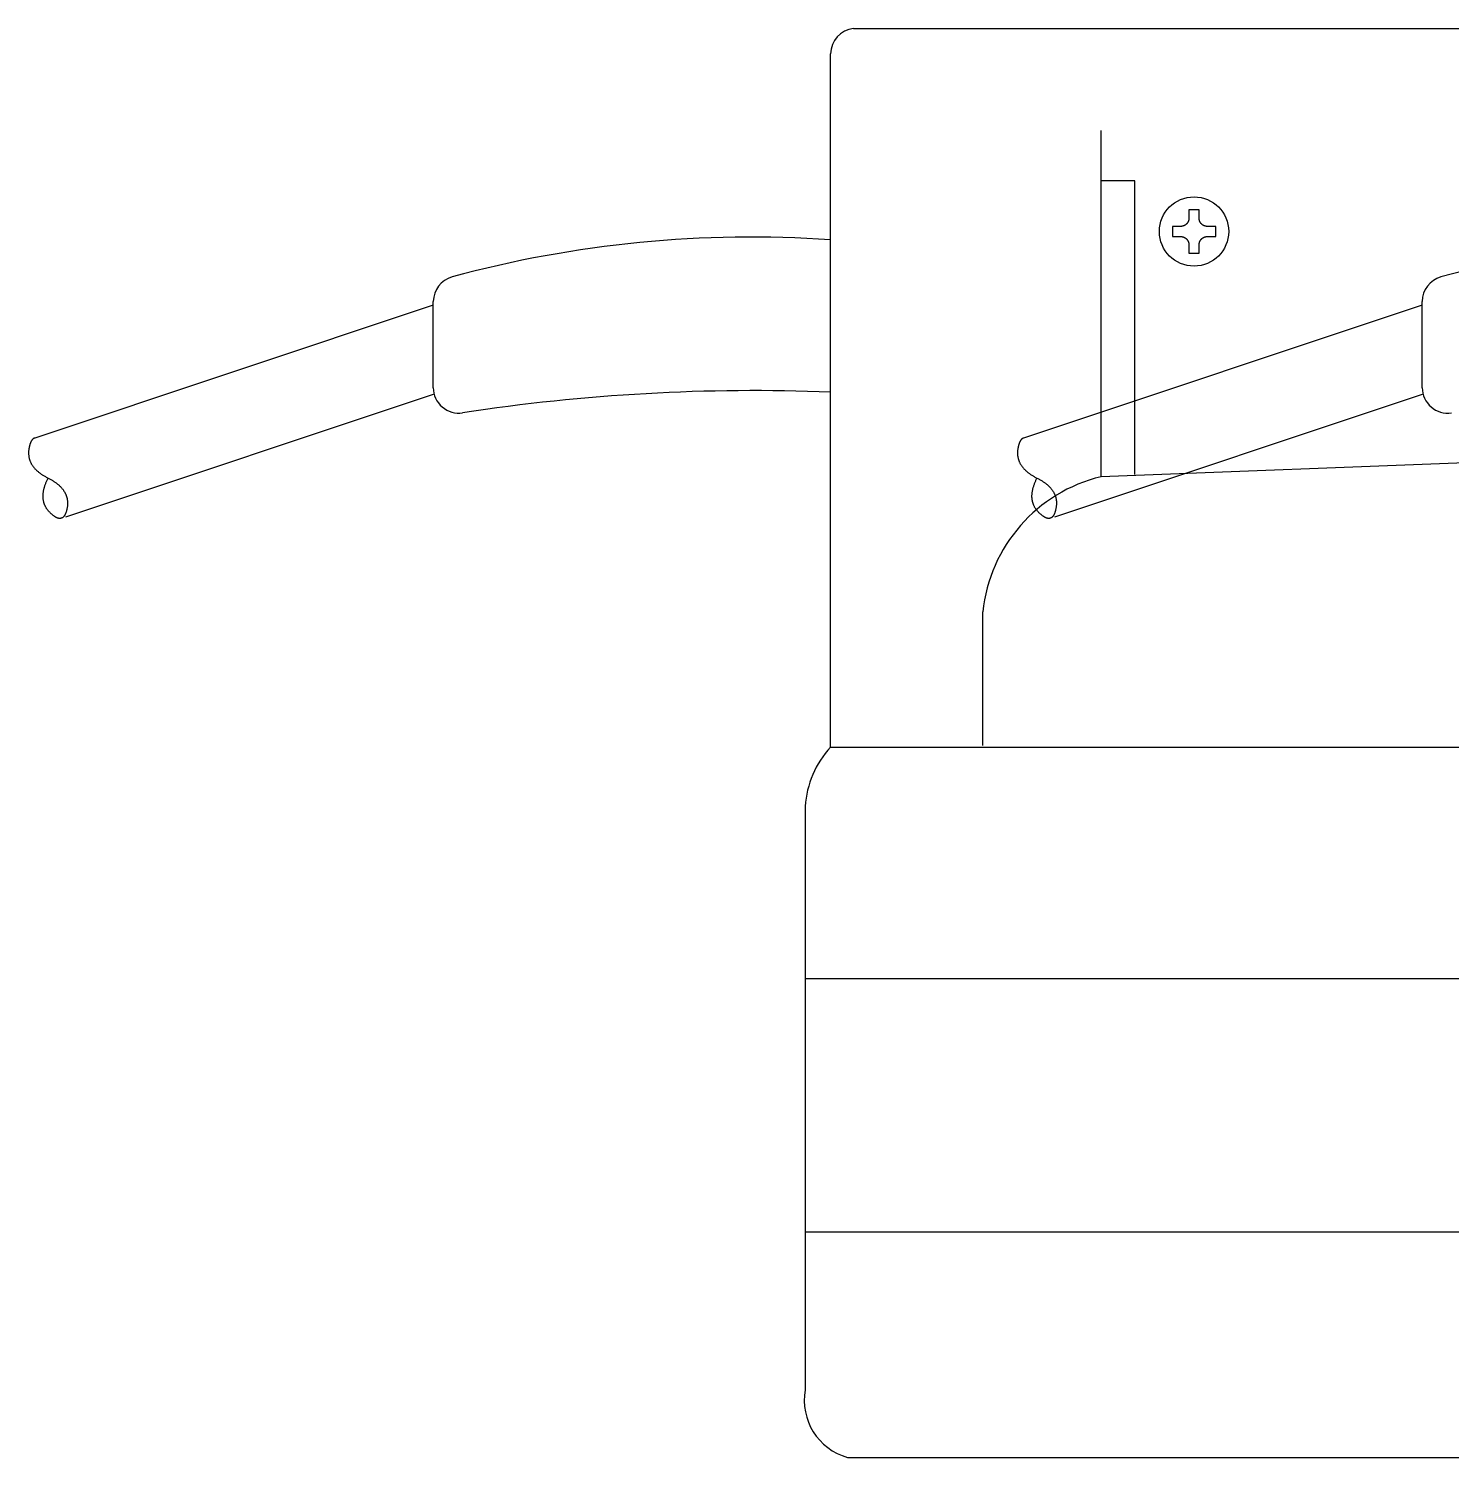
# Model space of a CAD drawing. Header units: millimetres. Extents: x -2880 to 3894, y -2977 to 4857.
# Drawn here: x -2830.2 to -2661.9, y 2312.2 to 2481.2 of the extents above; entities that cross this region are included whole.
import ezdxf

# ---------------------------------------------------------------- set-up
doc = ezdxf.new("R2010")
doc.units = ezdxf.units.MM
doc.header["$MEASUREMENT"] = 0
doc.layers.add('_1-0_', color=7, linetype='Continuous')

msp = doc.modelspace()

# ---------------------------------------------------------------- linework, layer by layer
at = {"layer": '_1-0_', "color": 3, "linetype": 'Continuous'}
for p, q in [((-2732.646, 2481.181), (-2556.352, 2481.181)), ((-2735.352, 2396.181), (-2735.352, 2478.196)), ((-2703.352, 2428.181), (-2703.352, 2469.116)), ((-2699.352, 2463.181), (-2703.352, 2463.181)), ((-2699.352, 2428.421), (-2699.352, 2463.181)), ((-2691.752, 2459.744), (-2692.952, 2459.744)), ((-2692.952, 2459.744), (-2692.952, 2458.763)), ((-2691.752, 2458.763), (-2691.752, 2459.744)), ((-2693.934, 2457.781), (-2694.915, 2457.781)), ((-2694.915, 2457.781), (-2694.915, 2456.581)), ((-2693.91, 2457.782), (-2693.934, 2457.781)), ((-2693.886, 2457.782), (-2693.91, 2457.782)), ((-2693.862, 2457.784), (-2693.886, 2457.782)), ((-2693.838, 2457.786), (-2693.862, 2457.784)), ((-2693.814, 2457.789), (-2693.838, 2457.786)), ((-2693.79, 2457.792), (-2693.814, 2457.789)), ((-2693.766, 2457.796), (-2693.79, 2457.792)), ((-2693.742, 2457.8), (-2693.766, 2457.796)), ((-2693.719, 2457.805), (-2693.742, 2457.8)), ((-2693.695, 2457.811), (-2693.719, 2457.805)), ((-2693.672, 2457.817), (-2693.695, 2457.811)), ((-2693.649, 2457.823), (-2693.672, 2457.817)), ((-2693.626, 2457.831), (-2693.649, 2457.823)), ((-2693.603, 2457.839), (-2693.626, 2457.831)), ((-2693.581, 2457.847), (-2693.603, 2457.839)), ((-2693.558, 2457.856), (-2693.581, 2457.847)), ((-2693.536, 2457.865), (-2693.558, 2457.856)), ((-2693.514, 2457.875), (-2693.536, 2457.865)), ((-2693.493, 2457.886), (-2693.514, 2457.875)), ((-2693.471, 2457.897), (-2693.493, 2457.886)), ((-2693.45, 2457.909), (-2693.471, 2457.897)), ((-2693.429, 2457.921), (-2693.45, 2457.909)), ((-2693.409, 2457.933), (-2693.429, 2457.921)), ((-2693.389, 2457.947), (-2693.409, 2457.933)), ((-2693.369, 2457.96), (-2693.389, 2457.947)), ((-2693.349, 2457.974), (-2693.369, 2457.96)), ((-2693.33, 2457.989), (-2693.349, 2457.974)), ((-2693.311, 2458.004), (-2693.33, 2457.989)), ((-2693.293, 2458.019), (-2693.311, 2458.004)), ((-2693.275, 2458.035), (-2693.293, 2458.019)), ((-2693.257, 2458.052), (-2693.275, 2458.035)), ((-2693.24, 2458.069), (-2693.257, 2458.052)), ((-2693.223, 2458.086), (-2693.24, 2458.069)), ((-2693.207, 2458.103), (-2693.223, 2458.086)), ((-2693.191, 2458.121), (-2693.207, 2458.103)), ((-2693.175, 2458.14), (-2693.191, 2458.121)), ((-2693.16, 2458.159), (-2693.175, 2458.14)), ((-2693.146, 2458.178), (-2693.16, 2458.159)), ((-2693.131, 2458.197), (-2693.146, 2458.178)), ((-2693.118, 2458.217), (-2693.131, 2458.197)), ((-2693.105, 2458.237), (-2693.118, 2458.217)), ((-2693.092, 2458.258), (-2693.105, 2458.237)), ((-2693.08, 2458.279), (-2693.092, 2458.258)), ((-2693.068, 2458.3), (-2693.08, 2458.279)), ((-2693.057, 2458.321), (-2693.068, 2458.3)), ((-2693.047, 2458.343), (-2693.057, 2458.321)), ((-2693.037, 2458.365), (-2693.047, 2458.343)), ((-2693.027, 2458.387), (-2693.037, 2458.365)), ((-2693.018, 2458.409), (-2693.027, 2458.387)), ((-2693.01, 2458.432), (-2693.018, 2458.409)), ((-2693.002, 2458.455), (-2693.01, 2458.432)), ((-2692.995, 2458.478), (-2693.002, 2458.455)), ((-2692.988, 2458.501), (-2692.995, 2458.478)), ((-2692.982, 2458.524), (-2692.988, 2458.501)), ((-2692.976, 2458.547), (-2692.982, 2458.524)), ((-2692.971, 2458.571), (-2692.976, 2458.547)), ((-2692.967, 2458.595), (-2692.971, 2458.571)), ((-2692.963, 2458.618), (-2692.967, 2458.595)), ((-2692.96, 2458.642), (-2692.963, 2458.618)), ((-2692.957, 2458.666), (-2692.96, 2458.642)), ((-2692.955, 2458.69), (-2692.957, 2458.666)), ((-2692.954, 2458.714), (-2692.955, 2458.69)), ((-2692.953, 2458.738), (-2692.954, 2458.714)), ((-2692.952, 2458.763), (-2692.953, 2458.738)), ((-2691.752, 2458.738), (-2691.752, 2458.763)), ((-2691.751, 2458.714), (-2691.752, 2458.738)), ((-2691.75, 2458.69), (-2691.751, 2458.714)), ((-2691.748, 2458.666), (-2691.75, 2458.69)), ((-2691.745, 2458.642), (-2691.748, 2458.666)), ((-2691.742, 2458.618), (-2691.745, 2458.642)), ((-2691.738, 2458.595), (-2691.742, 2458.618)), ((-2691.734, 2458.571), (-2691.738, 2458.595)), ((-2691.729, 2458.547), (-2691.734, 2458.571)), ((-2691.723, 2458.524), (-2691.729, 2458.547)), ((-2691.717, 2458.501), (-2691.723, 2458.524)), ((-2691.71, 2458.478), (-2691.717, 2458.501)), ((-2691.703, 2458.455), (-2691.71, 2458.478)), ((-2691.695, 2458.432), (-2691.703, 2458.455)), ((-2691.687, 2458.409), (-2691.695, 2458.432)), ((-2691.678, 2458.387), (-2691.687, 2458.409)), ((-2691.668, 2458.365), (-2691.678, 2458.387)), ((-2691.658, 2458.343), (-2691.668, 2458.365)), ((-2691.648, 2458.321), (-2691.658, 2458.343)), ((-2691.637, 2458.3), (-2691.648, 2458.321)), ((-2691.625, 2458.279), (-2691.637, 2458.3)), ((-2691.613, 2458.258), (-2691.625, 2458.279)), ((-2691.6, 2458.237), (-2691.613, 2458.258)), ((-2691.587, 2458.217), (-2691.6, 2458.237)), ((-2691.573, 2458.197), (-2691.587, 2458.217)), ((-2691.559, 2458.178), (-2691.573, 2458.197)), ((-2691.545, 2458.159), (-2691.559, 2458.178)), ((-2691.53, 2458.14), (-2691.545, 2458.159)), ((-2691.514, 2458.122), (-2691.53, 2458.14)), ((-2691.498, 2458.103), (-2691.514, 2458.122)), ((-2691.482, 2458.086), (-2691.498, 2458.103)), ((-2691.465, 2458.069), (-2691.482, 2458.086)), ((-2691.448, 2458.052), (-2691.465, 2458.069)), ((-2691.43, 2458.035), (-2691.448, 2458.052)), ((-2691.412, 2458.019), (-2691.43, 2458.035)), ((-2691.394, 2458.004), (-2691.412, 2458.019)), ((-2691.375, 2457.989), (-2691.394, 2458.004)), ((-2691.356, 2457.974), (-2691.375, 2457.989)), ((-2691.336, 2457.96), (-2691.356, 2457.974)), ((-2691.316, 2457.947), (-2691.336, 2457.96)), ((-2691.296, 2457.933), (-2691.316, 2457.947)), ((-2691.276, 2457.921), (-2691.296, 2457.933)), ((-2691.255, 2457.909), (-2691.276, 2457.921)), ((-2691.234, 2457.897), (-2691.255, 2457.909)), ((-2691.212, 2457.886), (-2691.234, 2457.897)), ((-2691.191, 2457.875), (-2691.212, 2457.886)), ((-2691.169, 2457.865), (-2691.191, 2457.875)), ((-2691.147, 2457.856), (-2691.169, 2457.865)), ((-2691.124, 2457.847), (-2691.147, 2457.856)), ((-2691.102, 2457.839), (-2691.124, 2457.847)), ((-2691.079, 2457.831), (-2691.102, 2457.839)), ((-2691.056, 2457.823), (-2691.079, 2457.831)), ((-2691.033, 2457.817), (-2691.056, 2457.823)), ((-2691.009, 2457.811), (-2691.033, 2457.817)), ((-2690.986, 2457.805), (-2691.009, 2457.811)), ((-2690.962, 2457.8), (-2690.986, 2457.805)), ((-2690.939, 2457.796), (-2690.962, 2457.8)), ((-2690.915, 2457.792), (-2690.939, 2457.796)), ((-2690.891, 2457.789), (-2690.915, 2457.792)), ((-2690.867, 2457.786), (-2690.891, 2457.789)), ((-2690.843, 2457.784), (-2690.867, 2457.786)), ((-2690.819, 2457.782), (-2690.843, 2457.784)), ((-2690.795, 2457.782), (-2690.819, 2457.782)), ((-2690.771, 2457.781), (-2690.795, 2457.782)), ((-2689.79, 2457.781), (-2690.771, 2457.781)), ((-2689.79, 2456.581), (-2689.79, 2457.781)), ((-2694.915, 2456.581), (-2693.934, 2456.581)), ((-2693.934, 2456.581), (-2693.91, 2456.581)), ((-2693.91, 2456.581), (-2693.886, 2456.58)), ((-2693.886, 2456.58), (-2693.862, 2456.579)), ((-2693.862, 2456.579), (-2693.838, 2456.577)), ((-2693.838, 2456.577), (-2693.814, 2456.574)), ((-2693.814, 2456.574), (-2693.79, 2456.571)), ((-2693.79, 2456.571), (-2693.766, 2456.567)), ((-2693.766, 2456.567), (-2693.742, 2456.562)), ((-2693.742, 2456.562), (-2693.719, 2456.557)), ((-2693.719, 2456.557), (-2693.695, 2456.552)), ((-2693.695, 2456.552), (-2693.672, 2456.546)), ((-2693.672, 2456.546), (-2693.649, 2456.539)), ((-2693.649, 2456.539), (-2693.626, 2456.532)), ((-2693.626, 2456.532), (-2693.603, 2456.524)), ((-2693.603, 2456.524), (-2693.581, 2456.516)), ((-2693.581, 2456.516), (-2693.558, 2456.507)), ((-2693.558, 2456.507), (-2693.536, 2456.497)), ((-2693.536, 2456.497), (-2693.514, 2456.487)), ((-2693.514, 2456.487), (-2693.493, 2456.477)), ((-2693.493, 2456.477), (-2693.471, 2456.465)), ((-2693.471, 2456.465), (-2693.45, 2456.454)), ((-2693.45, 2456.454), (-2693.429, 2456.442)), ((-2693.429, 2456.442), (-2693.409, 2456.429)), ((-2693.409, 2456.429), (-2693.389, 2456.416)), ((-2693.389, 2456.416), (-2693.369, 2456.402)), ((-2693.369, 2456.402), (-2693.349, 2456.388)), ((-2693.349, 2456.388), (-2693.33, 2456.374)), ((-2693.33, 2456.374), (-2693.311, 2456.359)), ((-2693.311, 2456.359), (-2693.293, 2456.343)), ((-2693.293, 2456.343), (-2693.275, 2456.327)), ((-2693.275, 2456.327), (-2693.257, 2456.311)), ((-2693.257, 2456.311), (-2693.24, 2456.294)), ((-2693.24, 2456.294), (-2693.223, 2456.277)), ((-2693.223, 2456.277), (-2693.207, 2456.259)), ((-2693.207, 2456.259), (-2693.191, 2456.241)), ((-2693.191, 2456.241), (-2693.175, 2456.223)), ((-2693.175, 2456.223), (-2693.16, 2456.204)), ((-2693.16, 2456.204), (-2693.146, 2456.185)), ((-2693.146, 2456.185), (-2693.131, 2456.165)), ((-2693.131, 2456.165), (-2693.118, 2456.145)), ((-2693.118, 2456.145), (-2693.105, 2456.125)), ((-2693.105, 2456.125), (-2693.092, 2456.105)), ((-2693.092, 2456.105), (-2693.08, 2456.084)), ((-2693.08, 2456.084), (-2693.068, 2456.063)), ((-2693.068, 2456.063), (-2693.057, 2456.041)), ((-2693.057, 2456.041), (-2693.047, 2456.02)), ((-2693.047, 2456.02), (-2693.037, 2455.998)), ((-2693.037, 2455.998), (-2693.027, 2455.976)), ((-2693.027, 2455.976), (-2693.018, 2455.953)), ((-2693.018, 2455.953), (-2693.01, 2455.931)), ((-2693.01, 2455.931), (-2693.002, 2455.908)), ((-2693.002, 2455.908), (-2692.995, 2455.885)), ((-2692.995, 2455.885), (-2692.988, 2455.862)), ((-2692.988, 2455.862), (-2692.982, 2455.838)), ((-2692.982, 2455.838), (-2692.976, 2455.815)), ((-2692.976, 2455.815), (-2692.971, 2455.791)), ((-2692.971, 2455.791), (-2692.967, 2455.768)), ((-2692.967, 2455.768), (-2692.963, 2455.744)), ((-2692.963, 2455.744), (-2692.96, 2455.72)), ((-2692.96, 2455.72), (-2692.957, 2455.696)), ((-2692.957, 2455.696), (-2692.955, 2455.672)), ((-2692.955, 2455.672), (-2692.954, 2455.648)), ((-2692.954, 2455.648), (-2692.953, 2455.624)), ((-2692.953, 2455.624), (-2692.952, 2455.6)), ((-2692.952, 2455.6), (-2692.952, 2454.619)), ((-2691.752, 2455.624), (-2691.751, 2455.648)), ((-2691.752, 2455.6), (-2691.752, 2455.624)), ((-2691.752, 2454.619), (-2691.752, 2455.6)), ((-2691.751, 2455.648), (-2691.75, 2455.672)), ((-2691.75, 2455.672), (-2691.748, 2455.696)), ((-2691.748, 2455.696), (-2691.745, 2455.72)), ((-2691.745, 2455.72), (-2691.742, 2455.744)), ((-2691.742, 2455.744), (-2691.738, 2455.768)), ((-2691.738, 2455.768), (-2691.734, 2455.791)), ((-2691.734, 2455.791), (-2691.729, 2455.815)), ((-2691.729, 2455.815), (-2691.723, 2455.838)), ((-2691.723, 2455.838), (-2691.717, 2455.862)), ((-2691.717, 2455.862), (-2691.71, 2455.885)), ((-2691.71, 2455.885), (-2691.703, 2455.908)), ((-2691.703, 2455.908), (-2691.695, 2455.931)), ((-2691.695, 2455.931), (-2691.687, 2455.953)), ((-2691.687, 2455.953), (-2691.678, 2455.976)), ((-2691.678, 2455.976), (-2691.668, 2455.998)), ((-2691.668, 2455.998), (-2691.658, 2456.02)), ((-2691.658, 2456.02), (-2691.648, 2456.041)), ((-2691.648, 2456.041), (-2691.637, 2456.063)), ((-2691.637, 2456.063), (-2691.625, 2456.084)), ((-2691.625, 2456.084), (-2691.613, 2456.105)), ((-2691.613, 2456.105), (-2691.6, 2456.125)), ((-2691.6, 2456.125), (-2691.587, 2456.145)), ((-2691.587, 2456.145), (-2691.573, 2456.165)), ((-2691.573, 2456.165), (-2691.559, 2456.185)), ((-2691.559, 2456.185), (-2691.545, 2456.204)), ((-2691.545, 2456.204), (-2691.53, 2456.223)), ((-2691.53, 2456.223), (-2691.514, 2456.241)), ((-2691.514, 2456.241), (-2691.498, 2456.259)), ((-2691.498, 2456.259), (-2691.482, 2456.277)), ((-2691.482, 2456.277), (-2691.465, 2456.294)), ((-2691.465, 2456.294), (-2691.448, 2456.311)), ((-2691.448, 2456.311), (-2691.43, 2456.327)), ((-2691.43, 2456.327), (-2691.412, 2456.343)), ((-2691.412, 2456.343), (-2691.394, 2456.359)), ((-2691.394, 2456.359), (-2691.375, 2456.374)), ((-2691.375, 2456.374), (-2691.356, 2456.388)), ((-2691.356, 2456.388), (-2691.336, 2456.402)), ((-2691.336, 2456.402), (-2691.316, 2456.416)), ((-2691.316, 2456.416), (-2691.296, 2456.429)), ((-2691.296, 2456.429), (-2691.276, 2456.442)), ((-2691.276, 2456.442), (-2691.255, 2456.454)), ((-2691.255, 2456.454), (-2691.234, 2456.465)), ((-2691.234, 2456.465), (-2691.212, 2456.477)), ((-2691.212, 2456.477), (-2691.191, 2456.487)), ((-2691.191, 2456.487), (-2691.169, 2456.497)), ((-2691.169, 2456.497), (-2691.147, 2456.507)), ((-2691.147, 2456.507), (-2691.124, 2456.516)), ((-2691.124, 2456.516), (-2691.102, 2456.524)), ((-2691.102, 2456.524), (-2691.079, 2456.532)), ((-2691.079, 2456.532), (-2691.056, 2456.539)), ((-2691.056, 2456.539), (-2691.033, 2456.546)), ((-2691.033, 2456.546), (-2691.009, 2456.552)), ((-2691.009, 2456.552), (-2690.986, 2456.557)), ((-2690.986, 2456.557), (-2690.962, 2456.562)), ((-2690.962, 2456.562), (-2690.939, 2456.567)), ((-2690.939, 2456.567), (-2690.915, 2456.571)), ((-2690.915, 2456.571), (-2690.891, 2456.574)), ((-2690.891, 2456.574), (-2690.867, 2456.577)), ((-2690.867, 2456.577), (-2690.843, 2456.579)), ((-2690.843, 2456.579), (-2690.819, 2456.58)), ((-2690.819, 2456.58), (-2690.795, 2456.581)), ((-2690.795, 2456.581), (-2690.771, 2456.581)), ((-2690.771, 2456.581), (-2689.79, 2456.581)), ((-2692.952, 2454.619), (-2691.752, 2454.619)), ((-2782.352, 2438.701), (-2782.352, 2448.909)), ((-2665.352, 2438.701), (-2665.352, 2448.909)), ((-2782.352, 2448.452), (-2829.515, 2432.731)), ((-2665.352, 2448.452), (-2712.515, 2432.731)), ((-2782.352, 2437.911), (-2825.859, 2423.409)), ((-2665.352, 2437.911), (-2708.859, 2423.409)), ((-2830.106, 2431.914), (-2830.114, 2431.885)), ((-2830.098, 2431.942), (-2830.106, 2431.914)), ((-2830.09, 2431.969), (-2830.098, 2431.942)), ((-2830.082, 2431.996), (-2830.09, 2431.969)), ((-2830.074, 2432.022), (-2830.082, 2431.996)), ((-2830.065, 2432.048), (-2830.074, 2432.022)), ((-2830.057, 2432.074), (-2830.065, 2432.048)), ((-2830.048, 2432.099), (-2830.057, 2432.074)), ((-2830.039, 2432.124), (-2830.048, 2432.099)), ((-2830.03, 2432.148), (-2830.039, 2432.124)), ((-2830.021, 2432.172), (-2830.03, 2432.148)), ((-2830.012, 2432.195), (-2830.021, 2432.172)), ((-2830.002, 2432.218), (-2830.012, 2432.195)), ((-2829.992, 2432.24), (-2830.002, 2432.218)), ((-2829.983, 2432.262), (-2829.992, 2432.24)), ((-2829.973, 2432.284), (-2829.983, 2432.262)), ((-2829.963, 2432.305), (-2829.973, 2432.284)), ((-2829.952, 2432.326), (-2829.963, 2432.305)), ((-2829.942, 2432.346), (-2829.952, 2432.326)), ((-2829.931, 2432.366), (-2829.942, 2432.346)), ((-2829.921, 2432.385), (-2829.931, 2432.366)), ((-2829.91, 2432.404), (-2829.921, 2432.385)), ((-2829.899, 2432.422), (-2829.91, 2432.404)), ((-2829.888, 2432.44), (-2829.899, 2432.422)), ((-2829.876, 2432.458), (-2829.888, 2432.44)), ((-2829.865, 2432.475), (-2829.876, 2432.458)), ((-2829.853, 2432.491), (-2829.865, 2432.475)), ((-2829.842, 2432.507), (-2829.853, 2432.491)), ((-2829.83, 2432.523), (-2829.842, 2432.507)), ((-2829.818, 2432.538), (-2829.83, 2432.523)), ((-2829.805, 2432.553), (-2829.818, 2432.538)), ((-2829.793, 2432.567), (-2829.805, 2432.553)), ((-2829.781, 2432.581), (-2829.793, 2432.567)), ((-2829.768, 2432.595), (-2829.781, 2432.581)), ((-2829.755, 2432.608), (-2829.768, 2432.595)), ((-2829.742, 2432.62), (-2829.755, 2432.608)), ((-2829.729, 2432.632), (-2829.742, 2432.62)), ((-2829.716, 2432.644), (-2829.729, 2432.632)), ((-2829.702, 2432.655), (-2829.716, 2432.644)), ((-2829.689, 2432.666), (-2829.702, 2432.655)), ((-2829.675, 2432.676), (-2829.689, 2432.666)), ((-2829.661, 2432.686), (-2829.675, 2432.676)), ((-2829.647, 2432.696), (-2829.661, 2432.686)), ((-2829.633, 2432.705), (-2829.647, 2432.696)), ((-2829.619, 2432.713), (-2829.633, 2432.705)), ((-2829.605, 2432.721), (-2829.619, 2432.713)), ((-2829.59, 2432.729), (-2829.605, 2432.721)), ((-2829.575, 2432.736), (-2829.59, 2432.729)), ((-2829.56, 2432.743), (-2829.575, 2432.736)), ((-2829.545, 2432.749), (-2829.56, 2432.743)), ((-2829.53, 2432.755), (-2829.545, 2432.749)), ((-2829.515, 2432.76), (-2829.53, 2432.755)), ((-2713.106, 2431.914), (-2713.114, 2431.885)), ((-2713.098, 2431.942), (-2713.106, 2431.914)), ((-2713.09, 2431.969), (-2713.098, 2431.942)), ((-2713.082, 2431.996), (-2713.09, 2431.969)), ((-2713.074, 2432.022), (-2713.082, 2431.996)), ((-2713.065, 2432.048), (-2713.074, 2432.022)), ((-2713.057, 2432.074), (-2713.065, 2432.048)), ((-2713.048, 2432.099), (-2713.057, 2432.074)), ((-2713.039, 2432.124), (-2713.048, 2432.099)), ((-2713.03, 2432.148), (-2713.039, 2432.124)), ((-2713.021, 2432.172), (-2713.03, 2432.148)), ((-2713.012, 2432.195), (-2713.021, 2432.172)), ((-2713.002, 2432.218), (-2713.012, 2432.195)), ((-2712.992, 2432.24), (-2713.002, 2432.218)), ((-2712.983, 2432.262), (-2712.992, 2432.24)), ((-2712.973, 2432.284), (-2712.983, 2432.262)), ((-2712.963, 2432.305), (-2712.973, 2432.284)), ((-2712.952, 2432.326), (-2712.963, 2432.305)), ((-2712.942, 2432.346), (-2712.952, 2432.326)), ((-2712.931, 2432.366), (-2712.942, 2432.346)), ((-2712.921, 2432.385), (-2712.931, 2432.366)), ((-2712.91, 2432.404), (-2712.921, 2432.385)), ((-2712.899, 2432.422), (-2712.91, 2432.404)), ((-2712.888, 2432.44), (-2712.899, 2432.422)), ((-2712.876, 2432.458), (-2712.888, 2432.44)), ((-2712.865, 2432.475), (-2712.876, 2432.458)), ((-2712.853, 2432.491), (-2712.865, 2432.475)), ((-2712.842, 2432.507), (-2712.853, 2432.491)), ((-2712.83, 2432.523), (-2712.842, 2432.507)), ((-2712.818, 2432.538), (-2712.83, 2432.523)), ((-2712.805, 2432.553), (-2712.818, 2432.538)), ((-2712.793, 2432.567), (-2712.805, 2432.553)), ((-2712.781, 2432.581), (-2712.793, 2432.567)), ((-2712.768, 2432.595), (-2712.781, 2432.581)), ((-2712.755, 2432.608), (-2712.768, 2432.595)), ((-2712.742, 2432.62), (-2712.755, 2432.608)), ((-2712.729, 2432.632), (-2712.742, 2432.62)), ((-2712.716, 2432.644), (-2712.729, 2432.632)), ((-2712.702, 2432.655), (-2712.716, 2432.644)), ((-2712.689, 2432.666), (-2712.702, 2432.655)), ((-2712.675, 2432.676), (-2712.689, 2432.666)), ((-2712.661, 2432.686), (-2712.675, 2432.676)), ((-2712.647, 2432.696), (-2712.661, 2432.686)), ((-2712.633, 2432.705), (-2712.647, 2432.696)), ((-2712.619, 2432.713), (-2712.633, 2432.705)), ((-2712.605, 2432.721), (-2712.619, 2432.713)), ((-2712.59, 2432.729), (-2712.605, 2432.721)), ((-2712.575, 2432.736), (-2712.59, 2432.729)), ((-2712.56, 2432.743), (-2712.575, 2432.736)), ((-2712.545, 2432.749), (-2712.56, 2432.743)), ((-2712.53, 2432.755), (-2712.545, 2432.749)), ((-2712.515, 2432.76), (-2712.53, 2432.755)), ((-2830.238, 2431.11), (-2830.24, 2431.045)), ((-2830.24, 2431.045), (-2830.24, 2430.98)), ((-2830.24, 2430.98), (-2830.239, 2430.915)), ((-2830.239, 2430.915), (-2830.237, 2430.851)), ((-2830.234, 2431.176), (-2830.238, 2431.11)), ((-2830.237, 2430.851), (-2830.233, 2430.788)), ((-2830.229, 2431.242), (-2830.234, 2431.176)), ((-2830.233, 2430.788), (-2830.228, 2430.724)), ((-2830.223, 2431.309), (-2830.229, 2431.242)), ((-2830.228, 2430.724), (-2830.221, 2430.661)), ((-2830.215, 2431.376), (-2830.223, 2431.309)), ((-2830.221, 2430.661), (-2830.213, 2430.599)), ((-2830.205, 2431.443), (-2830.215, 2431.376)), ((-2830.213, 2430.599), (-2830.203, 2430.537)), ((-2830.195, 2431.511), (-2830.205, 2431.443)), ((-2830.203, 2430.537), (-2830.192, 2430.476)), ((-2830.189, 2431.545), (-2830.195, 2431.511)), ((-2830.192, 2430.476), (-2830.179, 2430.414)), ((-2830.183, 2431.578), (-2830.189, 2431.545)), ((-2830.176, 2431.611), (-2830.183, 2431.578)), ((-2830.179, 2430.414), (-2830.165, 2430.354)), ((-2830.17, 2431.643), (-2830.176, 2431.611)), ((-2830.164, 2431.675), (-2830.17, 2431.643)), ((-2830.165, 2430.354), (-2830.15, 2430.293)), ((-2830.157, 2431.706), (-2830.164, 2431.675)), ((-2830.15, 2431.737), (-2830.157, 2431.706)), ((-2830.143, 2431.768), (-2830.15, 2431.737)), ((-2830.15, 2430.293), (-2830.133, 2430.234)), ((-2830.136, 2431.798), (-2830.143, 2431.768)), ((-2830.129, 2431.827), (-2830.136, 2431.798)), ((-2830.133, 2430.234), (-2830.114, 2430.174)), ((-2830.121, 2431.857), (-2830.129, 2431.827)), ((-2830.114, 2431.885), (-2830.121, 2431.857)), ((-2713.238, 2431.11), (-2713.24, 2431.045)), ((-2713.24, 2431.045), (-2713.24, 2430.98)), ((-2713.24, 2430.98), (-2713.239, 2430.915)), ((-2713.239, 2430.915), (-2713.237, 2430.851)), ((-2713.234, 2431.176), (-2713.238, 2431.11)), ((-2713.237, 2430.851), (-2713.233, 2430.788)), ((-2713.229, 2431.242), (-2713.234, 2431.176)), ((-2713.233, 2430.788), (-2713.228, 2430.724)), ((-2713.223, 2431.309), (-2713.229, 2431.242)), ((-2713.228, 2430.724), (-2713.221, 2430.661)), ((-2713.215, 2431.376), (-2713.223, 2431.309)), ((-2713.221, 2430.661), (-2713.213, 2430.599)), ((-2713.205, 2431.443), (-2713.215, 2431.376)), ((-2713.213, 2430.599), (-2713.203, 2430.537)), ((-2713.195, 2431.511), (-2713.205, 2431.443)), ((-2713.203, 2430.537), (-2713.192, 2430.476)), ((-2713.189, 2431.545), (-2713.195, 2431.511)), ((-2713.192, 2430.476), (-2713.179, 2430.414)), ((-2713.183, 2431.578), (-2713.189, 2431.545)), ((-2713.176, 2431.611), (-2713.183, 2431.578)), ((-2713.179, 2430.414), (-2713.165, 2430.354)), ((-2713.17, 2431.643), (-2713.176, 2431.611)), ((-2713.164, 2431.675), (-2713.17, 2431.643)), ((-2713.165, 2430.354), (-2713.15, 2430.293)), ((-2713.157, 2431.706), (-2713.164, 2431.675)), ((-2713.15, 2431.737), (-2713.157, 2431.706)), ((-2713.143, 2431.768), (-2713.15, 2431.737)), ((-2713.15, 2430.293), (-2713.133, 2430.234)), ((-2713.136, 2431.798), (-2713.143, 2431.768)), ((-2713.129, 2431.827), (-2713.136, 2431.798)), ((-2713.133, 2430.234), (-2713.114, 2430.174)), ((-2713.121, 2431.857), (-2713.129, 2431.827)), ((-2713.114, 2431.885), (-2713.121, 2431.857)), ((-2624.352, 2431.181), (-2703.352, 2428.181)), ((-2830.114, 2430.174), (-2830.094, 2430.115)), ((-2830.094, 2430.115), (-2830.073, 2430.056)), ((-2830.073, 2430.056), (-2830.05, 2429.998)), ((-2830.05, 2429.998), (-2830.026, 2429.941)), ((-2830.026, 2429.941), (-2830, 2429.883)), ((-2830, 2429.883), (-2829.973, 2429.826)), ((-2829.973, 2429.826), (-2829.944, 2429.77)), ((-2829.944, 2429.77), (-2829.914, 2429.714)), ((-2829.914, 2429.714), (-2829.882, 2429.658)), ((-2829.882, 2429.658), (-2829.849, 2429.603)), ((-2829.849, 2429.603), (-2829.814, 2429.548)), ((-2829.814, 2429.548), (-2829.778, 2429.494)), ((-2829.778, 2429.494), (-2829.741, 2429.44)), ((-2829.741, 2429.44), (-2829.702, 2429.386)), ((-2829.702, 2429.386), (-2829.661, 2429.333)), ((-2829.661, 2429.333), (-2829.619, 2429.28)), ((-2829.619, 2429.28), (-2829.576, 2429.228)), ((-2829.576, 2429.228), (-2829.531, 2429.176)), ((-2829.531, 2429.176), (-2829.485, 2429.125)), ((-2829.485, 2429.125), (-2829.437, 2429.074)), ((-2829.437, 2429.074), (-2829.388, 2429.023)), ((-2829.388, 2429.023), (-2829.337, 2428.973)), ((-2829.337, 2428.973), (-2829.285, 2428.923)), ((-2829.285, 2428.923), (-2829.231, 2428.874)), ((-2829.231, 2428.874), (-2829.176, 2428.825)), ((-2829.176, 2428.825), (-2829.12, 2428.776)), ((-2829.12, 2428.776), (-2829.062, 2428.728)), ((-2829.062, 2428.728), (-2829.002, 2428.681)), ((-2829.002, 2428.681), (-2828.941, 2428.634)), ((-2828.941, 2428.634), (-2828.879, 2428.587)), ((-2828.879, 2428.587), (-2828.815, 2428.54)), ((-2828.815, 2428.54), (-2828.749, 2428.494)), ((-2713.114, 2430.174), (-2713.094, 2430.115)), ((-2713.094, 2430.115), (-2713.073, 2430.056)), ((-2713.073, 2430.056), (-2713.05, 2429.998)), ((-2713.05, 2429.998), (-2713.026, 2429.941)), ((-2713.026, 2429.941), (-2713, 2429.883)), ((-2713, 2429.883), (-2712.973, 2429.826)), ((-2712.973, 2429.826), (-2712.944, 2429.77)), ((-2712.944, 2429.77), (-2712.914, 2429.714)), ((-2712.914, 2429.714), (-2712.882, 2429.658)), ((-2712.882, 2429.658), (-2712.849, 2429.603)), ((-2712.849, 2429.603), (-2712.814, 2429.548)), ((-2712.814, 2429.548), (-2712.778, 2429.494)), ((-2712.778, 2429.494), (-2712.741, 2429.44)), ((-2712.741, 2429.44), (-2712.702, 2429.386)), ((-2712.702, 2429.386), (-2712.661, 2429.333)), ((-2712.661, 2429.333), (-2712.619, 2429.28)), ((-2712.619, 2429.28), (-2712.576, 2429.228)), ((-2712.576, 2429.228), (-2712.531, 2429.176)), ((-2712.531, 2429.176), (-2712.485, 2429.125)), ((-2712.485, 2429.125), (-2712.437, 2429.074)), ((-2712.437, 2429.074), (-2712.388, 2429.023)), ((-2712.388, 2429.023), (-2712.337, 2428.973)), ((-2712.337, 2428.973), (-2712.285, 2428.923)), ((-2712.285, 2428.923), (-2712.231, 2428.874)), ((-2712.231, 2428.874), (-2712.176, 2428.825)), ((-2712.176, 2428.825), (-2712.12, 2428.776)), ((-2712.12, 2428.776), (-2712.062, 2428.728)), ((-2712.062, 2428.728), (-2712.002, 2428.681)), ((-2712.002, 2428.681), (-2711.941, 2428.634)), ((-2711.941, 2428.634), (-2711.879, 2428.587)), ((-2711.879, 2428.587), (-2711.815, 2428.54)), ((-2711.815, 2428.54), (-2711.749, 2428.494)), ((-2828.749, 2428.494), (-2828.682, 2428.449)), ((-2828.682, 2428.449), (-2828.614, 2428.404)), ((-2828.614, 2428.404), (-2828.544, 2428.359)), ((-2828.544, 2428.359), (-2828.473, 2428.315)), ((-2828.473, 2428.315), (-2828.401, 2428.271)), ((-2828.409, 2426.771), (-2828.39, 2426.845)), ((-2828.401, 2428.271), (-2828.326, 2428.228)), ((-2828.39, 2426.845), (-2828.369, 2426.919)), ((-2828.369, 2426.919), (-2828.348, 2426.994)), ((-2828.348, 2426.994), (-2828.324, 2427.069)), ((-2828.326, 2428.228), (-2828.251, 2428.184)), ((-2828.324, 2427.069), (-2828.3, 2427.145)), ((-2828.3, 2427.145), (-2828.273, 2427.222)), ((-2828.273, 2427.222), (-2828.246, 2427.299)), ((-2828.251, 2428.184), (-2828.174, 2428.142)), ((-2828.246, 2427.299), (-2828.217, 2427.376)), ((-2828.217, 2427.376), (-2828.186, 2427.454)), ((-2828.186, 2427.454), (-2828.155, 2427.533)), ((-2828.174, 2428.142), (-2828.095, 2428.1)), ((-2828.155, 2427.533), (-2828.121, 2427.612)), ((-2828.121, 2427.612), (-2828.087, 2427.692)), ((-2828.095, 2428.1), (-2828.015, 2428.058)), ((-2828.087, 2427.692), (-2828.05, 2427.772)), ((-2828.05, 2427.772), (-2828.013, 2427.853)), ((-2828.015, 2428.058), (-2827.934, 2428.017)), ((-2828.013, 2427.853), (-2827.974, 2427.935)), ((-2827.974, 2427.935), (-2827.934, 2428.017)), ((-2827.934, 2428.017), (-2827.852, 2427.975)), ((-2827.852, 2427.975), (-2827.772, 2427.934)), ((-2827.772, 2427.934), (-2827.694, 2427.891)), ((-2827.694, 2427.891), (-2827.616, 2427.849)), ((-2827.616, 2427.849), (-2827.541, 2427.806)), ((-2827.541, 2427.806), (-2827.467, 2427.762)), ((-2827.467, 2427.762), (-2827.394, 2427.719)), ((-2827.394, 2427.719), (-2827.323, 2427.674)), ((-2827.323, 2427.674), (-2827.253, 2427.63)), ((-2827.253, 2427.63), (-2827.185, 2427.585)), ((-2827.185, 2427.585), (-2827.118, 2427.539)), ((-2827.118, 2427.539), (-2827.052, 2427.493)), ((-2827.052, 2427.493), (-2826.989, 2427.447)), ((-2826.989, 2427.447), (-2826.926, 2427.4)), ((-2826.926, 2427.4), (-2826.865, 2427.353)), ((-2826.865, 2427.353), (-2826.806, 2427.305)), ((-2826.806, 2427.305), (-2826.748, 2427.257)), ((-2826.748, 2427.257), (-2826.691, 2427.209)), ((-2826.691, 2427.209), (-2826.636, 2427.16)), ((-2826.636, 2427.16), (-2826.582, 2427.111)), ((-2826.582, 2427.111), (-2826.53, 2427.061)), ((-2826.53, 2427.061), (-2826.479, 2427.011)), ((-2826.479, 2427.011), (-2826.43, 2426.96)), ((-2826.43, 2426.96), (-2826.382, 2426.909)), ((-2826.382, 2426.909), (-2826.336, 2426.858)), ((-2826.336, 2426.858), (-2826.291, 2426.806)), ((-2711.749, 2428.494), (-2711.682, 2428.449)), ((-2711.682, 2428.449), (-2711.614, 2428.404)), ((-2711.614, 2428.404), (-2711.544, 2428.359)), ((-2711.544, 2428.359), (-2711.473, 2428.315)), ((-2711.473, 2428.315), (-2711.401, 2428.271)), ((-2711.409, 2426.771), (-2711.39, 2426.845)), ((-2711.401, 2428.271), (-2711.326, 2428.228)), ((-2711.39, 2426.845), (-2711.369, 2426.919)), ((-2711.369, 2426.919), (-2711.348, 2426.994)), ((-2711.348, 2426.994), (-2711.324, 2427.069)), ((-2711.326, 2428.228), (-2711.251, 2428.184)), ((-2711.324, 2427.069), (-2711.3, 2427.145)), ((-2711.3, 2427.145), (-2711.273, 2427.222)), ((-2711.273, 2427.222), (-2711.246, 2427.299)), ((-2711.251, 2428.184), (-2711.174, 2428.142)), ((-2711.246, 2427.299), (-2711.217, 2427.376)), ((-2711.217, 2427.376), (-2711.186, 2427.454)), ((-2711.186, 2427.454), (-2711.155, 2427.533)), ((-2711.174, 2428.142), (-2711.095, 2428.1)), ((-2711.155, 2427.533), (-2711.121, 2427.612)), ((-2711.121, 2427.612), (-2711.087, 2427.692)), ((-2711.095, 2428.1), (-2711.015, 2428.058)), ((-2711.087, 2427.692), (-2711.05, 2427.772)), ((-2711.05, 2427.772), (-2711.013, 2427.853)), ((-2711.015, 2428.058), (-2710.934, 2428.017)), ((-2711.013, 2427.853), (-2710.974, 2427.935)), ((-2710.974, 2427.935), (-2710.934, 2428.017)), ((-2710.934, 2428.017), (-2710.852, 2427.975)), ((-2710.852, 2427.975), (-2710.772, 2427.934)), ((-2710.772, 2427.934), (-2710.694, 2427.891)), ((-2710.694, 2427.891), (-2710.616, 2427.849)), ((-2710.616, 2427.849), (-2710.541, 2427.806)), ((-2710.541, 2427.806), (-2710.467, 2427.762)), ((-2710.467, 2427.762), (-2710.394, 2427.719)), ((-2710.394, 2427.719), (-2710.323, 2427.674)), ((-2710.323, 2427.674), (-2710.253, 2427.63)), ((-2710.253, 2427.63), (-2710.185, 2427.585)), ((-2710.185, 2427.585), (-2710.118, 2427.539)), ((-2710.118, 2427.539), (-2710.052, 2427.493)), ((-2710.052, 2427.493), (-2709.989, 2427.447)), ((-2709.989, 2427.447), (-2709.926, 2427.4)), ((-2709.926, 2427.4), (-2709.865, 2427.353)), ((-2709.865, 2427.353), (-2709.806, 2427.305)), ((-2709.806, 2427.305), (-2709.748, 2427.257)), ((-2709.748, 2427.257), (-2709.691, 2427.209)), ((-2709.691, 2427.209), (-2709.636, 2427.16)), ((-2709.636, 2427.16), (-2709.582, 2427.111)), ((-2709.582, 2427.111), (-2709.53, 2427.061)), ((-2709.53, 2427.061), (-2709.479, 2427.011)), ((-2709.479, 2427.011), (-2709.43, 2426.96)), ((-2709.43, 2426.96), (-2709.382, 2426.909)), ((-2709.382, 2426.909), (-2709.336, 2426.858)), ((-2709.336, 2426.858), (-2709.291, 2426.806)), ((-2828.527, 2425.861), (-2828.526, 2425.928)), ((-2828.526, 2425.795), (-2828.527, 2425.861)), ((-2828.526, 2425.928), (-2828.524, 2425.995)), ((-2828.523, 2425.729), (-2828.526, 2425.795)), ((-2828.524, 2425.995), (-2828.521, 2426.063)), ((-2828.52, 2425.664), (-2828.523, 2425.729)), ((-2828.521, 2426.063), (-2828.516, 2426.131)), ((-2828.514, 2425.599), (-2828.52, 2425.664)), ((-2828.516, 2426.131), (-2828.51, 2426.2)), ((-2828.508, 2425.535), (-2828.514, 2425.599)), ((-2828.51, 2426.2), (-2828.502, 2426.269)), ((-2828.5, 2425.472), (-2828.508, 2425.535)), ((-2828.502, 2426.269), (-2828.493, 2426.339)), ((-2828.49, 2425.409), (-2828.5, 2425.472)), ((-2828.493, 2426.339), (-2828.483, 2426.41)), ((-2828.479, 2425.347), (-2828.49, 2425.409)), ((-2828.483, 2426.41), (-2828.471, 2426.481)), ((-2828.467, 2425.285), (-2828.479, 2425.347)), ((-2828.471, 2426.481), (-2828.458, 2426.553)), ((-2828.453, 2425.223), (-2828.467, 2425.285)), ((-2828.458, 2426.553), (-2828.443, 2426.625)), ((-2828.438, 2425.163), (-2828.453, 2425.223)), ((-2828.443, 2426.625), (-2828.427, 2426.697)), ((-2828.422, 2425.102), (-2828.438, 2425.163)), ((-2828.427, 2426.697), (-2828.409, 2426.771)), ((-2826.291, 2426.806), (-2826.248, 2426.754)), ((-2826.248, 2426.754), (-2826.206, 2426.701)), ((-2826.206, 2426.701), (-2826.166, 2426.648)), ((-2826.166, 2426.648), (-2826.127, 2426.594)), ((-2826.127, 2426.594), (-2826.089, 2426.54)), ((-2826.089, 2426.54), (-2826.053, 2426.486)), ((-2826.053, 2426.486), (-2826.018, 2426.431)), ((-2826.018, 2426.431), (-2825.985, 2426.376)), ((-2825.985, 2426.376), (-2825.954, 2426.321)), ((-2825.954, 2426.321), (-2825.924, 2426.265)), ((-2825.924, 2426.265), (-2825.895, 2426.208)), ((-2825.895, 2426.208), (-2825.868, 2426.151)), ((-2825.868, 2426.151), (-2825.842, 2426.094)), ((-2825.842, 2426.094), (-2825.818, 2426.036)), ((-2825.818, 2426.036), (-2825.795, 2425.978)), ((-2825.795, 2425.978), (-2825.773, 2425.92)), ((-2825.773, 2425.92), (-2825.753, 2425.861)), ((-2825.753, 2425.861), (-2825.735, 2425.801)), ((-2825.735, 2425.801), (-2825.718, 2425.741)), ((-2825.718, 2425.741), (-2825.702, 2425.681)), ((-2825.702, 2425.681), (-2825.688, 2425.621)), ((-2825.688, 2425.621), (-2825.676, 2425.56)), ((-2825.676, 2425.56), (-2825.665, 2425.498)), ((-2825.665, 2425.498), (-2825.655, 2425.436)), ((-2825.655, 2425.436), (-2825.647, 2425.374)), ((-2825.647, 2425.374), (-2825.64, 2425.311)), ((-2825.64, 2425.311), (-2825.635, 2425.248)), ((-2825.635, 2425.248), (-2825.631, 2425.184)), ((-2825.631, 2425.184), (-2825.629, 2425.12)), ((-2711.527, 2425.861), (-2711.526, 2425.928)), ((-2711.526, 2425.795), (-2711.527, 2425.861)), ((-2711.526, 2425.928), (-2711.524, 2425.995)), ((-2711.523, 2425.729), (-2711.526, 2425.795)), ((-2711.524, 2425.995), (-2711.521, 2426.063)), ((-2711.52, 2425.664), (-2711.523, 2425.729)), ((-2711.521, 2426.063), (-2711.516, 2426.131)), ((-2711.514, 2425.599), (-2711.52, 2425.664)), ((-2711.516, 2426.131), (-2711.51, 2426.2)), ((-2711.508, 2425.535), (-2711.514, 2425.599)), ((-2711.51, 2426.2), (-2711.502, 2426.269)), ((-2711.5, 2425.472), (-2711.508, 2425.535)), ((-2711.502, 2426.269), (-2711.493, 2426.339)), ((-2711.49, 2425.409), (-2711.5, 2425.472)), ((-2711.493, 2426.339), (-2711.483, 2426.41)), ((-2711.479, 2425.347), (-2711.49, 2425.409)), ((-2711.483, 2426.41), (-2711.471, 2426.481)), ((-2711.467, 2425.285), (-2711.479, 2425.347)), ((-2711.471, 2426.481), (-2711.458, 2426.553)), ((-2711.453, 2425.223), (-2711.467, 2425.285)), ((-2711.458, 2426.553), (-2711.443, 2426.625)), ((-2711.438, 2425.163), (-2711.453, 2425.223)), ((-2711.443, 2426.625), (-2711.427, 2426.697)), ((-2711.422, 2425.102), (-2711.438, 2425.163)), ((-2711.427, 2426.697), (-2711.409, 2426.771)), ((-2709.291, 2426.806), (-2709.248, 2426.754)), ((-2709.248, 2426.754), (-2709.206, 2426.701)), ((-2709.206, 2426.701), (-2709.166, 2426.648)), ((-2709.166, 2426.648), (-2709.127, 2426.594)), ((-2709.127, 2426.594), (-2709.089, 2426.54)), ((-2709.089, 2426.54), (-2709.053, 2426.486)), ((-2709.053, 2426.486), (-2709.018, 2426.431)), ((-2709.018, 2426.431), (-2708.985, 2426.376)), ((-2708.985, 2426.376), (-2708.954, 2426.321)), ((-2708.954, 2426.321), (-2708.924, 2426.265)), ((-2708.924, 2426.265), (-2708.895, 2426.208)), ((-2708.895, 2426.208), (-2708.868, 2426.151)), ((-2708.868, 2426.151), (-2708.842, 2426.094)), ((-2708.842, 2426.094), (-2708.818, 2426.036)), ((-2708.818, 2426.036), (-2708.795, 2425.978)), ((-2708.795, 2425.978), (-2708.773, 2425.92)), ((-2708.773, 2425.92), (-2708.753, 2425.861)), ((-2708.753, 2425.861), (-2708.735, 2425.801)), ((-2708.735, 2425.801), (-2708.718, 2425.741)), ((-2708.718, 2425.741), (-2708.702, 2425.681)), ((-2708.702, 2425.681), (-2708.688, 2425.621)), ((-2708.688, 2425.621), (-2708.676, 2425.56)), ((-2708.676, 2425.56), (-2708.665, 2425.498)), ((-2708.665, 2425.498), (-2708.655, 2425.436)), ((-2708.655, 2425.436), (-2708.647, 2425.374)), ((-2708.647, 2425.374), (-2708.64, 2425.311)), ((-2708.64, 2425.311), (-2708.635, 2425.248)), ((-2708.635, 2425.248), (-2708.631, 2425.184)), ((-2708.631, 2425.184), (-2708.629, 2425.12)), ((-2828.404, 2425.043), (-2828.422, 2425.102)), ((-2828.384, 2424.984), (-2828.404, 2425.043)), ((-2828.363, 2424.925), (-2828.384, 2424.984)), ((-2828.341, 2424.867), (-2828.363, 2424.925)), ((-2828.317, 2424.81), (-2828.341, 2424.867)), ((-2828.292, 2424.753), (-2828.317, 2424.81)), ((-2828.266, 2424.696), (-2828.292, 2424.753)), ((-2828.238, 2424.64), (-2828.266, 2424.696)), ((-2828.208, 2424.585), (-2828.238, 2424.64)), ((-2828.177, 2424.53), (-2828.208, 2424.585)), ((-2828.145, 2424.476), (-2828.177, 2424.53)), ((-2828.111, 2424.422), (-2828.145, 2424.476)), ((-2828.076, 2424.369), (-2828.111, 2424.422)), ((-2828.04, 2424.317), (-2828.076, 2424.369)), ((-2828.002, 2424.265), (-2828.04, 2424.317)), ((-2827.962, 2424.213), (-2828.002, 2424.265)), ((-2827.922, 2424.162), (-2827.962, 2424.213)), ((-2827.879, 2424.112), (-2827.922, 2424.162)), ((-2827.836, 2424.062), (-2827.879, 2424.112)), ((-2827.791, 2424.012), (-2827.836, 2424.062)), ((-2827.744, 2423.964), (-2827.791, 2424.012)), ((-2827.696, 2423.915), (-2827.744, 2423.964)), ((-2827.647, 2423.868), (-2827.696, 2423.915)), ((-2827.597, 2423.821), (-2827.647, 2423.868)), ((-2827.548, 2423.776), (-2827.597, 2423.821)), ((-2827.499, 2423.734), (-2827.548, 2423.776)), ((-2827.451, 2423.692), (-2827.499, 2423.734)), ((-2827.404, 2423.653), (-2827.451, 2423.692)), ((-2827.357, 2423.616), (-2827.404, 2423.653)), ((-2827.311, 2423.58), (-2827.357, 2423.616)), ((-2827.266, 2423.546), (-2827.311, 2423.58)), ((-2827.221, 2423.514), (-2827.266, 2423.546)), ((-2827.176, 2423.484), (-2827.221, 2423.514)), ((-2827.132, 2423.455), (-2827.176, 2423.484)), ((-2826.074, 2423.466), (-2826.099, 2423.439)), ((-2826.05, 2423.495), (-2826.074, 2423.466)), ((-2826.026, 2423.526), (-2826.05, 2423.495)), ((-2826.002, 2423.559), (-2826.026, 2423.526)), ((-2825.98, 2423.594), (-2826.002, 2423.559)), ((-2825.958, 2423.63), (-2825.98, 2423.594)), ((-2825.936, 2423.669), (-2825.958, 2423.63)), ((-2825.915, 2423.709), (-2825.936, 2423.669)), ((-2825.895, 2423.75), (-2825.915, 2423.709)), ((-2825.875, 2423.794), (-2825.895, 2423.75)), ((-2825.856, 2423.84), (-2825.875, 2423.794)), ((-2825.838, 2423.887), (-2825.856, 2423.84)), ((-2825.82, 2423.936), (-2825.838, 2423.887)), ((-2825.802, 2423.987), (-2825.82, 2423.936)), ((-2825.786, 2424.039), (-2825.802, 2423.987)), ((-2825.77, 2424.094), (-2825.786, 2424.039)), ((-2825.754, 2424.15), (-2825.77, 2424.094)), ((-2825.739, 2424.208), (-2825.754, 2424.15)), ((-2825.725, 2424.268), (-2825.739, 2424.208)), ((-2825.711, 2424.33), (-2825.725, 2424.268)), ((-2825.698, 2424.393), (-2825.711, 2424.33)), ((-2825.685, 2424.458), (-2825.698, 2424.393)), ((-2825.674, 2424.526), (-2825.685, 2424.458)), ((-2825.663, 2424.593), (-2825.674, 2424.526)), ((-2825.653, 2424.661), (-2825.663, 2424.593)), ((-2825.645, 2424.728), (-2825.653, 2424.661)), ((-2825.639, 2424.794), (-2825.645, 2424.728)), ((-2825.634, 2424.86), (-2825.639, 2424.794)), ((-2825.63, 2424.926), (-2825.634, 2424.86)), ((-2825.628, 2424.991), (-2825.63, 2424.926)), ((-2825.629, 2425.12), (-2825.628, 2425.056)), ((-2825.628, 2425.056), (-2825.628, 2424.991)), ((-2711.404, 2425.043), (-2711.422, 2425.102)), ((-2711.384, 2424.984), (-2711.404, 2425.043)), ((-2711.363, 2424.925), (-2711.384, 2424.984)), ((-2711.341, 2424.867), (-2711.363, 2424.925)), ((-2711.317, 2424.81), (-2711.341, 2424.867)), ((-2711.292, 2424.753), (-2711.317, 2424.81)), ((-2711.266, 2424.696), (-2711.292, 2424.753)), ((-2711.238, 2424.64), (-2711.266, 2424.696)), ((-2711.208, 2424.585), (-2711.238, 2424.64)), ((-2711.177, 2424.53), (-2711.208, 2424.585)), ((-2711.145, 2424.476), (-2711.177, 2424.53)), ((-2711.111, 2424.422), (-2711.145, 2424.476)), ((-2711.076, 2424.369), (-2711.111, 2424.422)), ((-2711.04, 2424.317), (-2711.076, 2424.369)), ((-2711.002, 2424.265), (-2711.04, 2424.317)), ((-2710.962, 2424.213), (-2711.002, 2424.265)), ((-2710.922, 2424.162), (-2710.962, 2424.213)), ((-2710.879, 2424.112), (-2710.922, 2424.162)), ((-2710.836, 2424.062), (-2710.879, 2424.112)), ((-2710.791, 2424.012), (-2710.836, 2424.062)), ((-2710.744, 2423.964), (-2710.791, 2424.012)), ((-2710.696, 2423.915), (-2710.744, 2423.964)), ((-2710.647, 2423.868), (-2710.696, 2423.915)), ((-2710.597, 2423.821), (-2710.647, 2423.868)), ((-2710.548, 2423.776), (-2710.597, 2423.821)), ((-2710.499, 2423.734), (-2710.548, 2423.776)), ((-2710.451, 2423.692), (-2710.499, 2423.734)), ((-2710.404, 2423.653), (-2710.451, 2423.692)), ((-2710.357, 2423.616), (-2710.404, 2423.653)), ((-2710.311, 2423.58), (-2710.357, 2423.616)), ((-2710.266, 2423.546), (-2710.311, 2423.58)), ((-2710.221, 2423.514), (-2710.266, 2423.546)), ((-2710.176, 2423.484), (-2710.221, 2423.514)), ((-2710.132, 2423.455), (-2710.176, 2423.484)), ((-2709.074, 2423.466), (-2709.099, 2423.439)), ((-2709.05, 2423.495), (-2709.074, 2423.466)), ((-2709.026, 2423.526), (-2709.05, 2423.495)), ((-2709.002, 2423.559), (-2709.026, 2423.526)), ((-2708.98, 2423.594), (-2709.002, 2423.559)), ((-2708.958, 2423.63), (-2708.98, 2423.594)), ((-2708.936, 2423.669), (-2708.958, 2423.63)), ((-2708.915, 2423.709), (-2708.936, 2423.669)), ((-2708.895, 2423.75), (-2708.915, 2423.709)), ((-2708.875, 2423.794), (-2708.895, 2423.75)), ((-2708.856, 2423.84), (-2708.875, 2423.794)), ((-2708.838, 2423.887), (-2708.856, 2423.84)), ((-2708.82, 2423.936), (-2708.838, 2423.887)), ((-2708.802, 2423.987), (-2708.82, 2423.936)), ((-2708.786, 2424.039), (-2708.802, 2423.987)), ((-2708.77, 2424.094), (-2708.786, 2424.039)), ((-2708.754, 2424.15), (-2708.77, 2424.094)), ((-2708.739, 2424.208), (-2708.754, 2424.15)), ((-2708.725, 2424.268), (-2708.739, 2424.208)), ((-2708.711, 2424.33), (-2708.725, 2424.268)), ((-2708.698, 2424.393), (-2708.711, 2424.33)), ((-2708.685, 2424.458), (-2708.698, 2424.393)), ((-2708.674, 2424.526), (-2708.685, 2424.458)), ((-2708.663, 2424.593), (-2708.674, 2424.526)), ((-2708.653, 2424.661), (-2708.663, 2424.593)), ((-2708.645, 2424.728), (-2708.653, 2424.661)), ((-2708.639, 2424.794), (-2708.645, 2424.728)), ((-2708.634, 2424.86), (-2708.639, 2424.794)), ((-2708.63, 2424.926), (-2708.634, 2424.86)), ((-2708.628, 2424.991), (-2708.63, 2424.926)), ((-2708.629, 2425.12), (-2708.628, 2425.056)), ((-2708.628, 2425.056), (-2708.628, 2424.991)), ((-2827.089, 2423.428), (-2827.132, 2423.455)), ((-2827.047, 2423.403), (-2827.089, 2423.428)), ((-2827.005, 2423.38), (-2827.047, 2423.403)), ((-2826.963, 2423.359), (-2827.005, 2423.38)), ((-2826.923, 2423.34), (-2826.963, 2423.359)), ((-2826.883, 2423.322), (-2826.923, 2423.34)), ((-2826.843, 2423.306), (-2826.883, 2423.322)), ((-2826.804, 2423.292), (-2826.843, 2423.306)), ((-2826.766, 2423.28), (-2826.804, 2423.292)), ((-2826.728, 2423.269), (-2826.766, 2423.28)), ((-2826.691, 2423.261), (-2826.728, 2423.269)), ((-2826.654, 2423.254), (-2826.691, 2423.261)), ((-2826.618, 2423.249), (-2826.654, 2423.254)), ((-2826.583, 2423.245), (-2826.618, 2423.249)), ((-2826.548, 2423.244), (-2826.583, 2423.245)), ((-2826.514, 2423.244), (-2826.548, 2423.244)), ((-2826.481, 2423.247), (-2826.514, 2423.244)), ((-2826.448, 2423.251), (-2826.481, 2423.247)), ((-2826.415, 2423.256), (-2826.448, 2423.251)), ((-2826.384, 2423.264), (-2826.415, 2423.256)), ((-2826.352, 2423.273), (-2826.384, 2423.264)), ((-2826.322, 2423.284), (-2826.352, 2423.273)), ((-2826.292, 2423.297), (-2826.322, 2423.284)), ((-2826.263, 2423.312), (-2826.292, 2423.297)), ((-2826.234, 2423.329), (-2826.263, 2423.312)), ((-2826.206, 2423.347), (-2826.234, 2423.329)), ((-2826.178, 2423.367), (-2826.206, 2423.347)), ((-2826.151, 2423.389), (-2826.178, 2423.367)), ((-2826.125, 2423.413), (-2826.151, 2423.389)), ((-2826.099, 2423.439), (-2826.125, 2423.413)), ((-2710.089, 2423.428), (-2710.132, 2423.455)), ((-2710.047, 2423.403), (-2710.089, 2423.428)), ((-2710.005, 2423.38), (-2710.047, 2423.403)), ((-2709.963, 2423.359), (-2710.005, 2423.38)), ((-2709.923, 2423.34), (-2709.963, 2423.359)), ((-2709.883, 2423.322), (-2709.923, 2423.34)), ((-2709.843, 2423.306), (-2709.883, 2423.322)), ((-2709.804, 2423.292), (-2709.843, 2423.306)), ((-2709.766, 2423.28), (-2709.804, 2423.292)), ((-2709.728, 2423.269), (-2709.766, 2423.28)), ((-2709.691, 2423.261), (-2709.728, 2423.269)), ((-2709.654, 2423.254), (-2709.691, 2423.261)), ((-2709.618, 2423.249), (-2709.654, 2423.254)), ((-2709.583, 2423.245), (-2709.618, 2423.249)), ((-2709.548, 2423.244), (-2709.583, 2423.245)), ((-2709.514, 2423.244), (-2709.548, 2423.244)), ((-2709.481, 2423.247), (-2709.514, 2423.244)), ((-2709.448, 2423.251), (-2709.481, 2423.247)), ((-2709.415, 2423.256), (-2709.448, 2423.251)), ((-2709.384, 2423.264), (-2709.415, 2423.256)), ((-2709.352, 2423.273), (-2709.384, 2423.264)), ((-2709.322, 2423.284), (-2709.352, 2423.273)), ((-2709.292, 2423.297), (-2709.322, 2423.284)), ((-2709.263, 2423.312), (-2709.292, 2423.297)), ((-2709.234, 2423.329), (-2709.263, 2423.312)), ((-2709.206, 2423.347), (-2709.234, 2423.329)), ((-2709.178, 2423.367), (-2709.206, 2423.347)), ((-2709.151, 2423.389), (-2709.178, 2423.367)), ((-2709.125, 2423.413), (-2709.151, 2423.389)), ((-2709.099, 2423.439), (-2709.125, 2423.413)), ((-2717.352, 2396.393), (-2717.352, 2412.181)), ((-2735.352, 2396.181), (-2481.352, 2396.181)), ((-2738.352, 2389.181), (-2738.352, 2320.181)), ((-2566.352, 2368.807), (-2738.352, 2368.807)), ((-2566.352, 2338.807), (-2738.352, 2338.807)), ((-2733.352, 2312.181), (-2481.352, 2312.181))]:
    msp.add_line(p, q, dxfattribs=at)
msp.add_circle((-2692.352, 2457.181), 4.1, dxfattribs=at)
for centre, radius, start, end in [((-2732.352, 2478.196), 3, 95.61751, 180.0002), ((-2744.852, 2322.081), 134.436, 85.9478, 105.21758), ((-2627.852, 2322.081), 134.436, 85.9478, 105.21758), ((-2779.352, 2448.909), 3, 105.21751, 180), ((-2662.352, 2448.909), 3, 105.21751, 180), ((-2779.352, 2438.701), 3, 180, 278.68298), ((-2662.352, 2438.701), 3, 180, 278.68298), ((-2744.352, 2209.515), 228.844, 87.74609, 98.68279), ((-2698.997, 2410.245), 18.457, 103.64867, 173.97949), ((-2727.061, 2388.485), 11.313, 137.13258, 176.47023), ((-2731.457, 2318.928), 7.008, 169.70242, 254.30841)]:
    msp.add_arc(centre, radius, start, end, dxfattribs=at)

doc.saveas('drawing.dxf')
